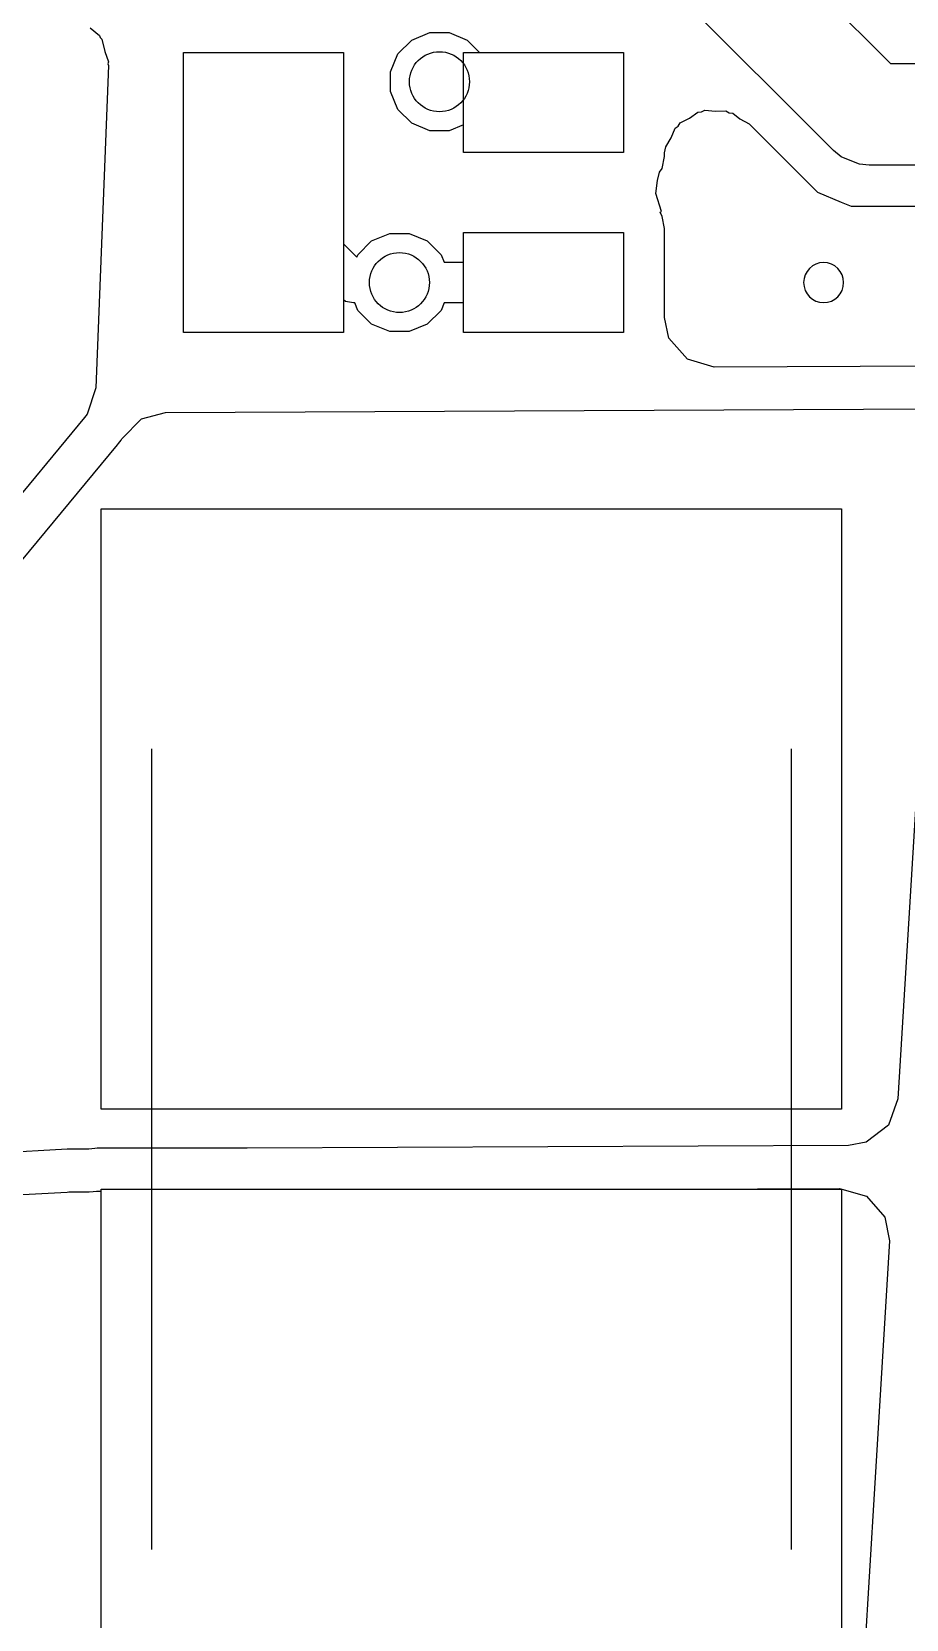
# Model space of a CAD drawing. Extents: x -28 to 34.6, y -6.7 to 48.3.
# Drawn here: x 19.425 to 21.611, y 4.337 to 8.303 of the extents above; entities that cross this region are included whole.
import ezdxf

# ---------------------------------------------------------------- set-up
doc = ezdxf.new("R2010")
doc.units = 0
doc.layers.add('BLACK', color=7, linetype='CONTINUOUS')

msp = doc.modelspace()

# ---------------------------------------------------------------- linework, layer by layer
at = {"layer": 'BLACK', "linetype": 'CONTINUOUS'}
for p, q in [((21.172934, 8.621706), (21.571138, 8.223502)), ((21.428729, 8.006699), (21.030525, 8.404903)), ((19.571756, 8.312786), (19.594864, 8.294164)), ((19.594864, 8.294164), (19.596643, 8.288817)), ((20.374886, 8.282237), (20.419946, 8.300901)), ((20.419946, 8.300901), (20.468718, 8.300901)), ((20.468718, 8.300901), (20.513778, 8.282237)), ((19.596643, 8.288817), (19.600705, 8.284905)), ((19.600705, 8.284905), (19.608375, 8.25357)), ((19.608375, 8.25357), (19.616929, 8.22787)), ((19.804332, 7.551502), (19.804332, 8.251502)), ((19.804332, 8.251502), (20.204332, 8.251502)), ((19.804332, 7.551502), (19.804332, 8.251502)), ((19.804332, 8.251502), (20.204332, 8.251502)), ((19.804332, 7.551502), (19.804332, 8.251502)), ((19.804332, 8.251502), (20.204332, 8.251502)), ((20.204332, 8.251502), (20.204332, 7.773344)), ((20.204332, 8.251502), (20.204332, 7.551502)), ((20.204332, 8.251502), (20.204332, 7.551502)), ((20.340398, 8.247749), (20.374886, 8.282237)), ((20.504332, 8.001502), (20.504332, 8.251502)), ((20.504332, 8.251502), (20.904332, 8.251502)), ((20.504332, 8.001502), (20.504332, 8.251502)), ((20.504332, 8.251502), (20.904332, 8.251502)), ((20.513778, 8.282237), (20.544513, 8.251502)), ((20.544513, 8.251502), (20.904332, 8.251502)), ((20.904332, 8.251502), (20.904332, 8.001502)), ((20.904332, 8.251502), (20.904332, 8.001502)), ((20.904332, 8.251502), (20.904332, 8.001502)), ((19.616916, 8.218678), (19.585949, 7.413555)), ((19.616929, 8.22787), (19.615773, 8.223345)), ((19.615773, 8.223345), (19.616916, 8.218678)), ((20.321734, 8.202689), (20.340398, 8.247749)), ((21.571138, 8.223502), (24.236726, 8.223502)), ((20.321734, 8.153917), (20.321734, 8.202689)), ((20.340398, 8.108857), (20.321734, 8.153917)), ((20.374886, 8.074369), (20.340398, 8.108857)), ((21.068857, 8.087444), (21.090202, 8.10255)), ((21.090202, 8.10255), (21.099529, 8.102968)), ((21.099529, 8.102968), (21.107862, 8.107185)), ((21.107862, 8.107185), (21.133878, 8.104505)), ((21.133878, 8.104505), (21.160002, 8.105674)), ((21.160002, 8.105674), (21.168385, 8.10095)), ((21.168385, 8.10095), (21.177364, 8.100025)), ((21.177364, 8.100025), (21.194953, 8.08598)), ((20.419946, 8.055705), (20.374886, 8.074369)), ((20.468718, 8.055705), (20.419946, 8.055705)), ((20.504332, 8.070457), (20.468718, 8.055705)), ((20.504332, 8.001502), (20.504332, 8.070457)), ((21.023382, 8.037936), (21.033172, 8.062186)), ((21.033172, 8.062186), (21.040792, 8.06758)), ((21.040792, 8.06758), (21.045522, 8.075632)), ((21.045522, 8.075632), (21.068857, 8.087444)), ((21.194953, 8.08598), (21.218102, 8.072935)), ((21.218102, 8.072935), (21.388757, 7.90228)), ((21.006431, 8.000591), (21.010138, 8.015385)), ((21.010138, 8.015385), (21.023382, 8.037936)), ((20.904332, 8.001502), (20.504332, 8.001502)), ((20.904332, 8.001502), (20.504332, 8.001502)), ((20.904332, 8.001502), (20.504332, 8.001502)), ((21.000508, 7.961665), (21.006432, 7.991447)), ((21.006432, 7.991447), (21.006431, 8.000591)), ((21.447974, 7.990906), (21.428729, 8.006699)), ((21.447975, 7.990905), (21.447974, 7.990906)), ((21.474792, 7.979798), (21.447975, 7.990905)), ((21.493755, 7.971942), (21.474792, 7.979798)), ((20.989158, 7.931633), (20.994385, 7.952503)), ((20.994385, 7.952503), (21.000508, 7.961665)), ((21.493756, 7.971942), (21.493755, 7.971942)), ((21.518532, 7.969502), (21.493756, 7.971942)), ((24.289332, 7.969502), (21.518532, 7.969502)), ((20.985461, 7.899278), (20.989158, 7.931633)), ((20.999588, 7.854175), (20.985461, 7.899278)), ((21.388757, 7.90228), (21.388762, 7.902278)), ((21.388762, 7.902278), (21.448298, 7.877617)), ((20.995835, 7.85262), (20.999588, 7.854175)), ((21.448298, 7.877617), (21.448299, 7.877617)), ((21.448299, 7.877617), (21.472958, 7.867403)), ((21.472958, 7.867403), (21.472959, 7.867403)), ((21.472959, 7.867403), (21.472961, 7.867402)), ((21.472961, 7.867402), (21.472962, 7.867402)), ((21.472962, 7.867402), (24.334901, 7.867402)), ((21.000505, 7.841343), (20.995835, 7.85262)), ((21.000508, 7.841339), (21.000505, 7.841343)), ((21.006431, 7.811556), (21.000508, 7.841339)), ((20.240398, 7.745948), (20.274886, 7.780436)), ((20.274886, 7.780436), (20.319946, 7.7991)), ((20.319946, 7.7991), (20.368718, 7.7991)), ((20.368718, 7.7991), (20.413778, 7.780436)), ((20.413778, 7.780436), (20.448266, 7.745948)), ((20.504332, 7.727302), (20.504332, 7.801502)), ((20.504332, 7.801502), (20.904332, 7.801502)), ((20.504332, 7.551502), (20.504332, 7.801502)), ((20.504332, 7.801502), (20.904332, 7.801502)), ((20.504332, 7.551502), (20.504332, 7.801502)), ((20.504332, 7.801502), (20.904332, 7.801502)), ((20.904332, 7.801502), (20.904332, 7.551502)), ((20.904332, 7.801502), (20.904332, 7.551502)), ((20.904332, 7.801502), (20.904332, 7.551502)), ((21.006431, 7.589523), (21.006431, 7.811556)), ((20.204332, 7.773344), (20.237858, 7.739818)), ((20.237858, 7.739818), (20.240398, 7.745948)), ((20.448266, 7.745948), (20.455989, 7.727302)), ((20.455989, 7.727302), (20.504332, 7.727302)), ((20.209891, 7.629569), (20.204332, 7.633284)), ((20.204332, 7.633284), (20.204332, 7.551502)), ((20.209892, 7.629569), (20.209891, 7.629569)), ((20.229332, 7.625702), (20.209892, 7.629569)), ((20.232675, 7.625702), (20.229332, 7.625702)), ((20.240398, 7.607056), (20.232675, 7.625702)), ((20.455989, 7.625702), (20.448266, 7.607056)), ((20.504332, 7.625702), (20.455989, 7.625702)), ((20.504332, 7.551502), (20.504332, 7.625702)), ((20.274886, 7.572568), (20.240398, 7.607056)), ((20.448266, 7.607056), (20.413778, 7.572568)), ((21.01787, 7.537507), (21.006431, 7.589523)), ((20.204332, 7.551502), (19.804332, 7.551502)), ((20.204332, 7.551502), (19.804332, 7.551502)), ((20.204332, 7.551502), (19.804332, 7.551502)), ((20.319946, 7.553904), (20.274886, 7.572568)), ((20.368718, 7.553904), (20.319946, 7.553904)), ((20.413778, 7.572568), (20.368718, 7.553904)), ((20.904332, 7.551502), (20.504332, 7.551502)), ((20.904332, 7.551502), (20.504332, 7.551502)), ((20.904332, 7.551502), (20.504332, 7.551502)), ((21.063862, 7.48491), (21.01787, 7.537507)), ((21.130989, 7.465527), (21.063862, 7.48491)), ((21.677985, 7.467991), (21.130989, 7.465527)), ((19.585949, 7.413555), (19.563703, 7.347322)), ((19.557454, 7.339122), (18.359903, 5.896403)), ((19.563703, 7.347322), (19.557454, 7.339122)), ((19.699767, 7.336345), (19.759961, 7.352249)), ((19.759961, 7.352249), (21.678472, 7.360891)), ((19.650972, 7.286339), (19.699767, 7.336345)), ((18.442312, 5.827998), (19.639863, 7.270717)), ((19.639863, 7.270717), (19.642638, 7.274206)), ((19.642638, 7.274206), (19.648887, 7.282406)), ((19.648887, 7.282406), (19.650972, 7.286339)), ((19.599332, 5.611502), (19.599332, 7.111502)), ((19.599332, 7.111502), (21.449332, 7.111502)), ((19.599332, 5.611502), (19.599332, 7.111502)), ((19.599332, 7.111502), (21.449332, 7.111502)), ((21.449332, 7.111502), (21.449332, 5.611502)), ((21.449332, 7.111502), (21.449332, 5.611502)), ((21.649765, 6.62155), (21.590102, 5.637125)), ((19.724332, 6.511502), (19.724332, 4.511502)), ((21.324332, 4.511502), (21.324332, 6.511502)), ((21.590102, 5.637125), (21.566398, 5.5714)), ((21.449332, 5.611502), (19.599332, 5.611502)), ((21.449332, 5.611502), (19.599332, 5.611502)), ((21.566398, 5.5714), (21.510923, 5.528923)), ((19.583191, 5.51325), (19.568364, 5.511756)), ((19.583216, 5.513005), (19.583191, 5.51325)), ((19.589274, 5.513602), (19.583216, 5.513005)), ((19.963194, 5.513602), (19.589274, 5.513602)), ((19.963774, 5.513603), (19.963194, 5.513602)), ((21.466909, 5.520628), (19.963774, 5.513603)), ((21.510923, 5.528923), (21.466909, 5.520628)), ((19.51433, 5.511502), (18.308042, 5.443406)), ((19.568364, 5.511756), (19.51433, 5.511502)), ((18.314078, 5.336476), (19.514397, 5.404237)), ((19.514397, 5.404237), (19.518491, 5.404399)), ((19.518491, 5.404399), (19.519679, 5.404427)), ((19.519679, 5.404427), (19.568867, 5.404657)), ((19.568867, 5.404657), (19.579101, 5.405196)), ((19.579101, 5.405196), (19.587075, 5.406)), ((19.587075, 5.406), (19.591853, 5.406111)), ((19.591853, 5.406111), (19.591981, 5.406077)), ((19.591981, 5.406077), (19.599332, 5.406438)), ((19.599332, 5.406438), (19.599332, 5.411502)), ((19.599332, 5.411502), (21.03364, 5.411502)), ((19.599332, 3.911502), (19.599332, 5.411502)), ((19.599332, 5.411502), (21.449332, 5.411502)), ((19.599332, 3.911502), (19.599332, 5.411502)), ((19.599332, 5.411502), (21.449332, 5.411502)), ((21.03364, 5.411502), (21.444226, 5.413421)), ((21.444226, 5.413421), (21.511353, 5.394051)), ((21.449332, 5.411502), (21.449332, 3.911502)), ((21.449332, 5.411502), (21.449332, 3.911502)), ((21.511353, 5.394051), (21.557354, 5.341461)), ((21.557354, 5.341461), (21.568575, 5.281922)), ((21.568575, 5.281922), (21.531089, 4.663388)), ((21.531089, 4.663388), (21.490587, 3.995101))]:
    msp.add_line(p, q, dxfattribs=at)
at = {"layer": 'BLACK'}
for centre in [(20.444332, 8.178303), (20.344332, 7.676502)]:
    msp.add_circle(centre, 0.075, dxfattribs=at)
for start, end in [(0, 180), (-180, 0)]:
    msp.add_arc((21.404332, 7.676502), 0.05, start, end, dxfattribs=at)

doc.saveas('drawing.dxf')
